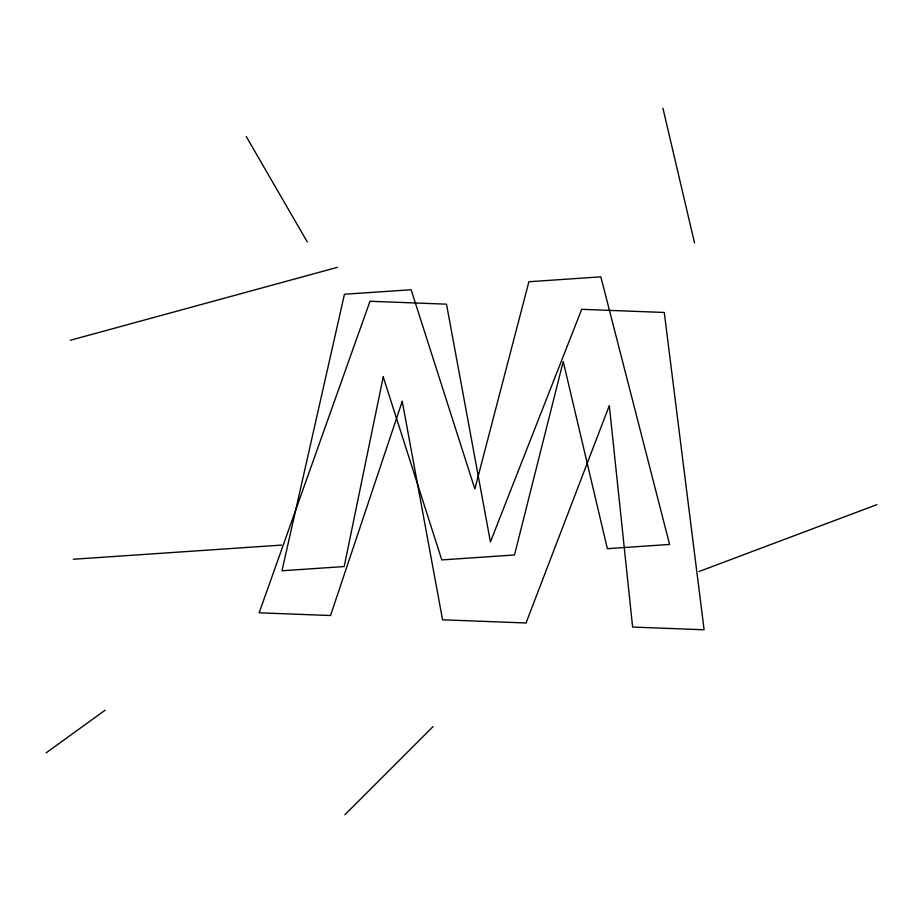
<?xml version="1.0" encoding="UTF-8"?>
<svg xmlns="http://www.w3.org/2000/svg" width="923" height="923" viewBox="0 0 923 923"><rect width="100%" height="100%" fill="white"/><g stroke="black" fill="none" stroke-linecap="round" stroke-linejoin="round"><path stroke-width="1.38" d="M344.879 814.755L433.049 726.574M46.15 752.856L105.141 710.191M699.034 571.522L876.85 504.65M70.321 340.275L337.426 267.335M73.298 559.246L281.63 545.089M246.279 136.558L307.29 241.988M662.933 108.245L694.558 243.084M383.23 376.872L344.187 566.549L281.977 570.772L344.464 294.252L411.116 289.73L474.86 488.936L528.891 281.734L600.827 276.842L669.602 544.443L607.346 548.666L563.226 361.493L514.492 554.977L441.782 559.915L383.23 376.872M402.243 401.343L330.538 615.526L259.144 612.803L369.996 301.256L446.501 304.163L490.425 541.916L581.698 309.32L664.272 312.47L704.099 629.774L632.624 627.052L609.307 405.589L526.041 622.979L442.579 619.806L402.243 401.343"/></g></svg>
